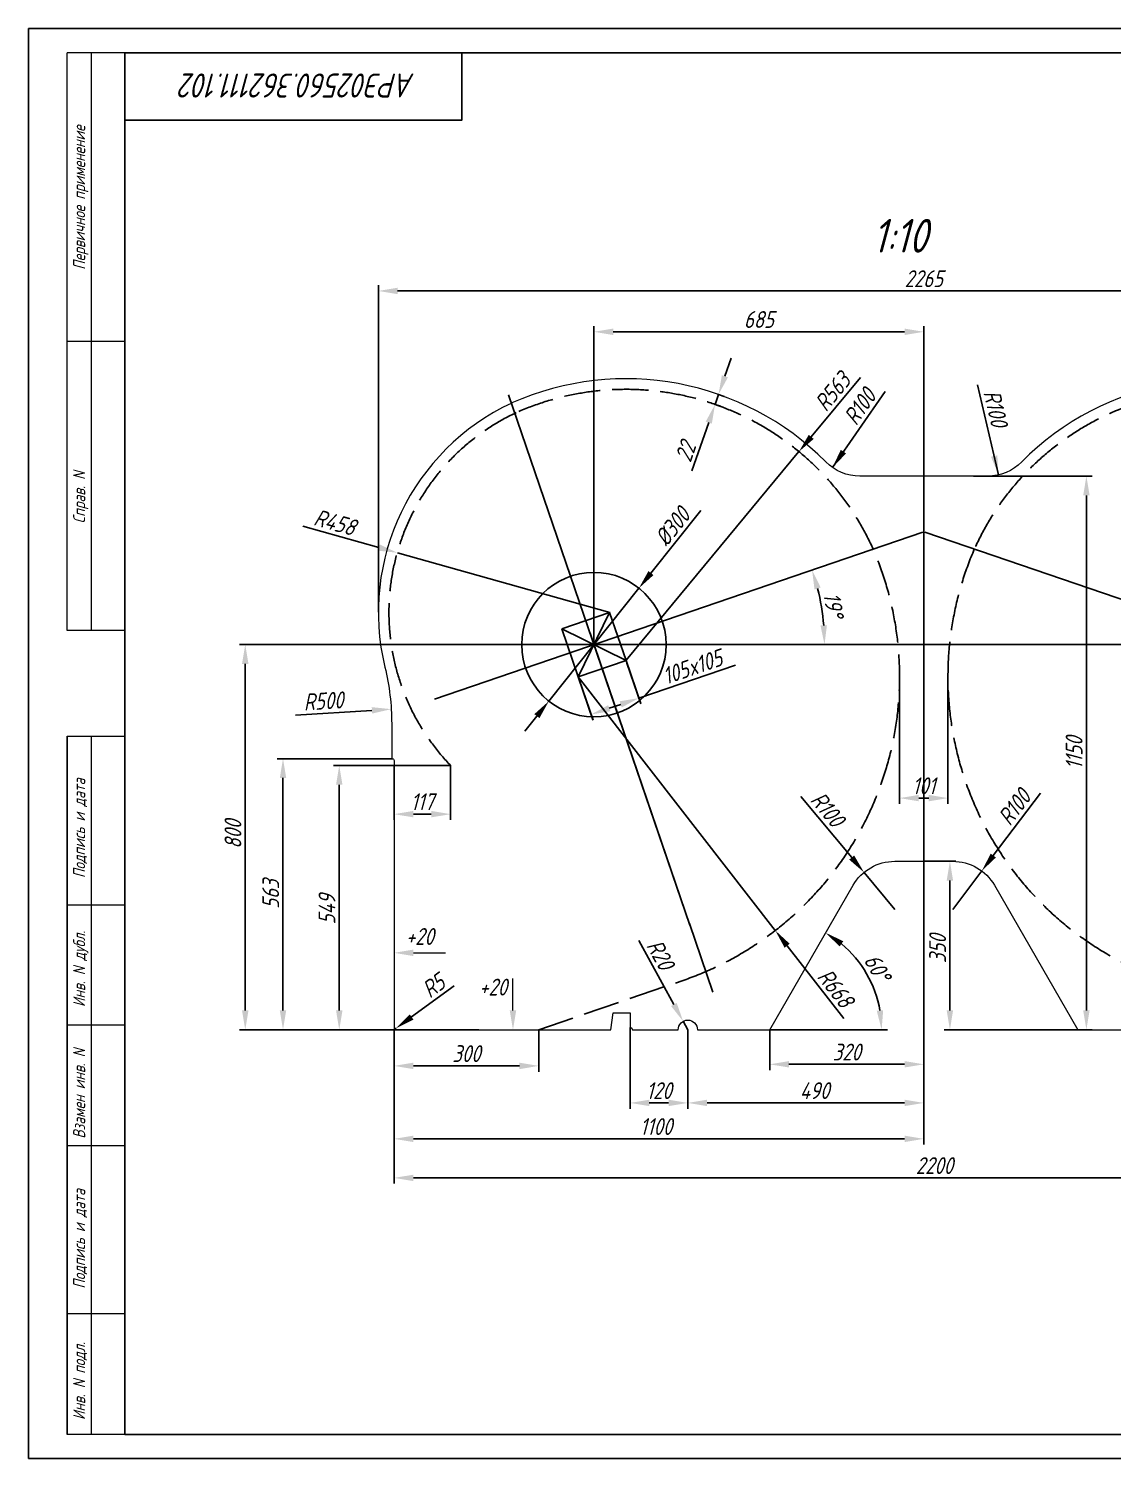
# Model space of a CAD drawing. Header units: millimetres. Extents: x -2419 to 43616, y -80822 to 2970.
# Drawn here: x 15600 to 17851, y -3470 to -500 of the extents above; entities that cross this region are included whole.
import ezdxf
from ezdxf.enums import TextEntityAlignment as Align

# ---------------------------------------------------------------- set-up
doc = ezdxf.new("R2010")
doc.units = ezdxf.units.MM
doc.header["$PDSIZE"] = -1
for name, pattern in [('Dashed', [10, 7.5, -2.5]), ('K5LT32777', [0]), ('SLD-Сплошная', [0])]:
    doc.linetypes.add(name, pattern=pattern)
for name, color, linetype in [('Frame', 6, 'Continuous'), ('pen_025', 1, 'Continuous'), ('ОСНОВНАЯ_НАДПИСЬ', 7, 'SLD-Сплошная'), ('ЧЕРТЕЖ', 7, 'Continuous')]:
    doc.layers.add(name, color=color, linetype=linetype)
doc.styles.add('SLDTEXTSTYLE0', font='ГОСТ тип А наклонный.ttf')
doc.styles.get("Standard").update_dxf_attribs({"font": 'ГОСТ тип А наклонный.ttf'})
doc.styles.add('ГОСТ', font='ГОСТ тип А.ttf', dxfattribs={"oblique": 15})
doc.dimstyles.new('dim10', dxfattribs={"dimscale": 0.4, "dimtxt": 87.5, "dimasz": 100, "dimexe": 30, "dimexo": 0, "dimgap": 20, "dimtad": 1, "dimdec": 0, "dimdsep": 46, "dimtxsty": 'Standard', "dimcen": 5, "dimadec": 0, "dimazin": 0, "dimtfac": 1, "dimtdec": 0, "dimtmove": 0, "dimatfit": 3, "dimfxl": 1, "dimtolj": 1, "dimtzin": 0, "dimarcsym": 0})

# ---------------------------------------------------------------- blocks, each defined once
blk = doc.blocks.new('*D467')
at = {"color": 0, "lineweight": -2}
for p, q in [((16359, -2579.6), (16359, -2899.3)), ((18559, -2579.6), (18559, -2899.3)), ((18519, -2887.3), (16399, -2887.3))]:
    blk.add_line(p, q, dxfattribs=at)
at = {"color": 0}
for points in [[(16399, -2880.7), (16399, -2894), (16359, -2887.3)], [(18519, -2894), (18519, -2880.7), (18559, -2887.3)]]:
    blk.add_solid(points, dxfattribs=at)
at = {"layer": 'Defpoints', "color": 0}
for p in [(16359, -2579.6), (18559, -2579.6), (16359, -2887.3)]:
    blk.add_point(p, dxfattribs=at)
at = {"color": 0, "ltscale": 0.4, "insert": (17481, -2861.8), "char_height": 35, "attachment_point": 5}
blk.add_mtext('\\A1;2200', dxfattribs=at)
blk = doc.blocks.new('*D471')
at = {"color": 0, "lineweight": -2}
for p, q in [((17459, -2229.6), (17525.3, -2229.6)), ((17513.3, -2269.6), (17513.3, -2539.6)), ((17779, -2579.6), (17501.3, -2579.6))]:
    blk.add_line(p, q, dxfattribs=at)
at = {"color": 0}
for points in [[(17519.9, -2269.6), (17506.6, -2269.6), (17513.3, -2229.6)], [(17506.6, -2539.6), (17519.9, -2539.6), (17513.3, -2579.6)]]:
    blk.add_solid(points, dxfattribs=at)
at = {"layer": 'Defpoints', "color": 0}
for p in [(17459, -2229.6), (17513.3, -2579.6), (17779, -2579.6)]:
    blk.add_point(p, dxfattribs=at)
at = {"color": 0, "ltscale": 0.4, "insert": (17487.8, -2411.5), "char_height": 35, "attachment_point": 5, "rotation": 90}
blk.add_mtext('\\A1;350', dxfattribs=at)
blk = doc.blocks.new('*D472')
at = {"color": 0, "lineweight": -2}
for p, q in [((17562.1, -1429.6), (17808.7, -1429.6)), ((17796.7, -1469.6), (17796.7, -2539.6)), ((17779, -2579.6), (17808.7, -2579.6))]:
    blk.add_line(p, q, dxfattribs=at)
at = {"color": 0}
for points in [[(17803.4, -1469.6), (17790.1, -1469.6), (17796.7, -1429.6)], [(17790.1, -2539.6), (17803.4, -2539.6), (17796.7, -2579.6)]]:
    blk.add_solid(points, dxfattribs=at)
at = {"layer": 'Defpoints', "color": 0}
for p in [(17562.1, -1429.6), (17779, -2579.6), (17796.7, -2579.6)]:
    blk.add_point(p, dxfattribs=at)
at = {"color": 0, "ltscale": 0.4, "insert": (17771.2, -2004.6), "char_height": 35, "attachment_point": 5, "rotation": 90}
blk.add_mtext('\\A1;1150', dxfattribs=at)
blk = doc.blocks.new('*D473')
at = {"color": 0, "lineweight": -2}
for p, q in [((16996.3, -1500.8), (16892.4, -1631)), ((16680.5, -1896.9), (16867.5, -1662.3)), ((16655.5, -1928.2), (16630.6, -1959.4))]:
    blk.add_line(p, q, dxfattribs=at)
at = {"color": 0}
for points in [[(16887.2, -1626.9), (16897.6, -1635.2), (16867.5, -1662.3)], [(16660.8, -1932.3), (16650.3, -1924), (16680.5, -1896.9)]]:
    blk.add_solid(points, dxfattribs=at)
at = {"layer": 'Defpoints', "color": 0}
for p in [(16867.5, -1662.3), (16680.5, -1896.9)]:
    blk.add_point(p, dxfattribs=at)
at = {"color": 0, "ltscale": 0.4, "insert": (16936.9, -1534.4), "char_height": 35, "attachment_point": 5, "rotation": 51.4349}
blk.add_mtext('\\A1;%%c300', dxfattribs=at)
blk = doc.blocks.new('*D462')
at = {"color": 0, "lineweight": -2}
for p, q in [((16169.3, -1533.4), (16327.3, -1577.9)), ((16806.7, -1712.9), (16365.8, -1588.8))]:
    blk.add_line(p, q, dxfattribs=at)
at = {"color": 0}
blk.add_solid([(16325.5, -1584.4), (16329.1, -1571.5), (16365.8, -1588.8)], dxfattribs=at)
at = {"layer": 'Defpoints', "color": 0}
for p in [(16365.8, -1588.8), (16806.7, -1712.9)]:
    blk.add_point(p, dxfattribs=at)
at = {"color": 0, "ltscale": 0.4, "insert": (16236, -1525.7), "char_height": 35, "attachment_point": 5, "rotation": 344.2717}
blk.add_mtext('\\A1;R458', dxfattribs=at)
blk = doc.blocks.new('*D463')
at = {"color": 0, "lineweight": -2}
for p, q in [((16840.7, -1812.3), (16871.4, -1902.1)), ((16867.5, -1890.7), (17067.9, -1822.2)), ((16741.3, -1846.3), (16772, -1936)), ((16806, -1911.7), (16829.6, -1903.7))]:
    blk.add_line(p, q, dxfattribs=at)
at = {"color": 0}
for points in [[(16831.8, -1910), (16827.5, -1897.3), (16867.5, -1890.7)], [(16803.8, -1905.4), (16808.1, -1918.1), (16768.1, -1924.7)]]:
    blk.add_solid(points, dxfattribs=at)
at = {"layer": 'Defpoints', "color": 0}
for p in [(16840.7, -1812.3), (16741.3, -1846.3), (16867.5, -1890.7)]:
    blk.add_point(p, dxfattribs=at)
at = {"color": 0, "ltscale": 0.4, "insert": (16978.4, -1825.8), "char_height": 35, "attachment_point": 5, "rotation": 18.8816}
blk.add_mtext('\\A1;105x105', dxfattribs=at)
blk = doc.blocks.new('*D464')
at = {"color": 0, "lineweight": -2}
for p, q in [((16741.3, -1846.3), (17150.7, -2373.5)), ((17175.2, -2405.1), (17292.7, -2556.3))]:
    blk.add_line(p, q, dxfattribs=at)
at = {"color": 0}
blk.add_solid([(17180.5, -2401), (17170, -2409.2), (17150.7, -2373.5)], dxfattribs=at)
at = {"layer": 'Defpoints', "color": 0}
for p in [(16741.3, -1846.3), (17150.7, -2373.5)]:
    blk.add_point(p, dxfattribs=at)
at = {"color": 0, "ltscale": 0.4, "insert": (17275.8, -2493.1), "char_height": 35, "attachment_point": 5, "rotation": 307.8294}
blk.add_mtext('\\A1;R668', dxfattribs=at)
blk = doc.blocks.new('*D474')
at = {"color": 0, "lineweight": -2}
blk.add_arc((16774, -1779.6), 478.9, 4.7872, 14.0944, dxfattribs=at)
at = {"color": 0}
for points in [[(17244.9, -1661.1), (17232.1, -1664.9), (17227.1, -1624.6)], [(17244.5, -1739.9), (17257.9, -1739.4), (17252.9, -1779.6)]]:
    blk.add_solid(points, dxfattribs=at)
at = {"layer": 'Defpoints', "color": 0}
for p in [(17457, -1546), (17250, -1727.1), (16774, -1779.6), (18144, -1779.6), (16443, -1892.8)]:
    blk.add_point(p, dxfattribs=at)
at = {"color": 0, "ltscale": 0.4, "insert": (17271.5, -1696.9), "char_height": 35, "attachment_point": 5, "rotation": 279.4408}
blk.add_mtext('\\A1;19%%d', dxfattribs=at)
blk = doc.blocks.new('*D475')
at = {"color": 0, "lineweight": -2}
for p, q in [((16774, -1779.6), (16774, -1117.8)), ((17459, -1367.2), (17459, -1117.8)), ((16814, -1129.8), (17419, -1129.8))]:
    blk.add_line(p, q, dxfattribs=at)
at = {"color": 0}
for points in [[(16814, -1123.1), (16814, -1136.5), (16774, -1129.8)], [(17419, -1136.5), (17419, -1123.1), (17459, -1129.8)]]:
    blk.add_solid(points, dxfattribs=at)
at = {"layer": 'Defpoints', "color": 0}
for p in [(17459, -1129.8), (17459, -1367.2), (16774, -1779.6)]:
    blk.add_point(p, dxfattribs=at)
at = {"color": 0, "ltscale": 0.4, "insert": (17116.5, -1104.3), "char_height": 35, "attachment_point": 5}
blk.add_mtext('\\A1;685', dxfattribs=at)
blk = doc.blocks.new('*D465')
at = {"color": 0, "lineweight": -2}
for p, q in [((16774, -1779.6), (16037.9, -1779.6)), ((16049.9, -1819.6), (16049.9, -2539.6)), ((16535.3, -2579.6), (16037.9, -2579.6))]:
    blk.add_line(p, q, dxfattribs=at)
at = {"color": 0}
for points in [[(16056.6, -1819.6), (16043.2, -1819.6), (16049.9, -1779.6)], [(16043.2, -2539.6), (16056.6, -2539.6), (16049.9, -2579.6)]]:
    blk.add_solid(points, dxfattribs=at)
at = {"layer": 'Defpoints', "color": 0}
for p in [(16774, -1779.6), (16049.9, -2579.6), (16535.3, -2579.6)]:
    blk.add_point(p, dxfattribs=at)
at = {"color": 0, "ltscale": 0.4, "insert": (16024.4, -2173.7), "char_height": 35, "attachment_point": 5, "rotation": 90}
blk.add_mtext('\\A1;800', dxfattribs=at)
blk = doc.blocks.new('*D476')
at = {"color": 0, "lineweight": -2}
for p, q in [((17327.7, -1224.4), (17225.2, -1348)), ((16840.7, -1812.2), (17199.7, -1378.8))]:
    blk.add_line(p, q, dxfattribs=at)
at = {"color": 0}
blk.add_solid([(17220.1, -1343.8), (17230.4, -1352.3), (17199.7, -1378.8)], dxfattribs=at)
at = {"layer": 'Defpoints', "color": 0}
for p in [(17199.7, -1378.8), (16840.7, -1812.2)]:
    blk.add_point(p, dxfattribs=at)
at = {"color": 0, "ltscale": 0.4, "insert": (17269.6, -1254.5), "char_height": 35, "attachment_point": 5, "rotation": 50.3584}
blk.add_mtext('\\A1;R563', dxfattribs=at)
blk = doc.blocks.new('*D477')
at = {"color": 0, "lineweight": -2}
for p, q in [((17046, -1222.2), (17059.1, -1184.4)), ((17032.8, -1259.9), (17025.6, -1280.7)), ((17032.8, -1259.9), (17044.2, -1263.9)), ((17025.6, -1280.7), (17037, -1284.6)), ((17012.5, -1318.5), (16977.6, -1418.8))]:
    blk.add_line(p, q, dxfattribs=at)
at = {"color": 0}
for points in [[(17039.7, -1220), (17052.3, -1224.4), (17032.8, -1259.9)], [(17018.8, -1320.7), (17006.2, -1316.3), (17025.6, -1280.7)]]:
    blk.add_solid(points, dxfattribs=at)
at = {"layer": 'Defpoints', "color": 0}
for p in [(17032.8, -1259.9), (17025.6, -1280.7), (17025.6, -1280.7)]:
    blk.add_point(p, dxfattribs=at)
at = {"color": 0, "ltscale": 0.4, "insert": (16964.4, -1379.1), "char_height": 35, "attachment_point": 5, "rotation": 70.812}
blk.add_mtext('\\A1;22', dxfattribs=at)
blk = doc.blocks.new('*D478')
at = {"color": 0, "lineweight": -2}
blk.add_line((17614.3, -1427), (17570.6, -1239.9), dxfattribs=at)
at = {"color": 0}
blk.add_solid([(17598.7, -1389.5), (17611.7, -1386.5), (17614.3, -1427)], dxfattribs=at)
at = {"layer": 'Defpoints', "color": 0}
for p in [(17591.6, -1329.6), (17614.3, -1427)]:
    blk.add_point(p, dxfattribs=at)
at = {"color": 0, "ltscale": 0.4, "insert": (17608.2, -1288.7), "char_height": 35, "attachment_point": 5, "rotation": 283.159}
blk.add_mtext('\\A1;R100', dxfattribs=at)
blk = doc.blocks.new('*D479')
at = {"color": 0, "lineweight": -2}
blk.add_line((17269.3, -1411.7), (17379, -1254), dxfattribs=at)
at = {"color": 0}
blk.add_solid([(17286.7, -1375), (17297.6, -1382.6), (17269.3, -1411.7)], dxfattribs=at)
at = {"layer": 'Defpoints', "color": 0}
for p in [(17326.4, -1329.6), (17269.3, -1411.7)]:
    blk.add_point(p, dxfattribs=at)
at = {"color": 0, "ltscale": 0.4, "insert": (17326.1, -1285.4), "char_height": 35, "attachment_point": 5, "rotation": 55.146}
blk.add_mtext('\\A1;R100', dxfattribs=at)
blk = doc.blocks.new('*D480')
at = {"color": 0, "lineweight": -2}
for p, q in [((17603.4, -2217.8), (17701.2, -2088.1)), ((17519.2, -2329.6), (17579.4, -2249.7))]:
    blk.add_line(p, q, dxfattribs=at)
at = {"color": 0}
blk.add_solid([(17598.1, -2213.8), (17608.8, -2221.8), (17579.4, -2249.7)], dxfattribs=at)
at = {"layer": 'Defpoints', "color": 0}
for p in [(17579.4, -2249.7), (17519.2, -2329.6)]:
    blk.add_point(p, dxfattribs=at)
at = {"color": 0, "ltscale": 0.4, "insert": (17647.1, -2117.5), "char_height": 35, "attachment_point": 5, "rotation": 52.9983}
blk.add_mtext('\\A1;R100', dxfattribs=at)
blk = doc.blocks.new('*D466')
at = {"color": 0, "lineweight": -2}
for p, q in [((17309.3, -2221.9), (17203.7, -2094.8)), ((17398.8, -2329.6), (17334.9, -2252.7))]:
    blk.add_line(p, q, dxfattribs=at)
at = {"color": 0}
blk.add_solid([(17304.2, -2226.2), (17314.5, -2217.7), (17334.9, -2252.7)], dxfattribs=at)
at = {"layer": 'Defpoints', "color": 0}
for p in [(17334.9, -2252.7), (17398.8, -2329.6)]:
    blk.add_point(p, dxfattribs=at)
at = {"color": 0, "ltscale": 0.4, "insert": (17259.1, -2121.6), "char_height": 35, "attachment_point": 5, "rotation": 309.7237}
blk.add_mtext('\\A1;R100', dxfattribs=at)
blk = doc.blocks.new('A$C128E1BCE')
at = {"linetype": 'Continuous', "lineweight": 9}
blk.add_line((40, 0), (106.5, 0), dxfattribs=at)
at = {"linetype": 'Continuous'}
blk.add_solid([(40, 6.7), (40, -6.7), (0, 0)], dxfattribs=at)
blk = doc.blocks.new('A$C15AB5C5C')
at = {"layer": 'pen_025', "color": 5, "linetype": 'Continuous'}
for p, q in [((-66.7, 32.7), (32.7, 66.7)), ((-66.7, 32.7), (32.7, 66.7)), ((-66.7, 32.7), (32.7, 66.7)), ((-66.7, 32.7), (32.7, 66.7)), ((32.7, 66.7), (-32.7, -66.7)), ((32.7, 66.7), (-32.7, -66.7)), ((32.7, 66.7), (66.7, -32.7)), ((-66.7, 32.7), (66.7, -32.7)), ((-66.7, 32.7), (66.7, -32.7)), ((-32.7, -66.7), (-66.7, 32.7)), ((66.7, -32.7), (-32.7, -66.7)), ((66.7, -32.7), (-32.7, -66.7)), ((66.7, -32.7), (-32.7, -66.7)), ((66.7, -32.7), (-32.7, -66.7))]:
    blk.add_line(p, q, dxfattribs=at)
blk = doc.blocks.new('*D482')
at = {"color": 0, "lineweight": -2}
for p, q in [((16359, -2692.8), (16359, -2818.2)), ((17459, -2692.8), (17459, -2818.2)), ((17419, -2806.2), (16399, -2806.2))]:
    blk.add_line(p, q, dxfattribs=at)
at = {"color": 0}
for points in [[(16399, -2799.6), (16399, -2812.9), (16359, -2806.2)], [(17419, -2812.9), (17419, -2799.6), (17459, -2806.2)]]:
    blk.add_solid(points, dxfattribs=at)
at = {"layer": 'Defpoints', "color": 0}
for p in [(16359, -2692.8), (17459, -2692.8), (16359, -2806.2)]:
    blk.add_point(p, dxfattribs=at)
at = {"color": 0, "ltscale": 0.4, "insert": (16903, -2780.7), "char_height": 35, "attachment_point": 5}
blk.add_mtext('\\A1;1100', dxfattribs=at)
blk = doc.blocks.new('*D483')
at = {"color": 0, "lineweight": -2}
for p, q in [((17139, -2579.6), (17139, -2663.4)), ((17459, -2638.2), (17459, -2663.4)), ((17419, -2651.4), (17179, -2651.4))]:
    blk.add_line(p, q, dxfattribs=at)
at = {"color": 0}
for points in [[(17179, -2644.7), (17179, -2658), (17139, -2651.4)], [(17419, -2658), (17419, -2644.7), (17459, -2651.4)]]:
    blk.add_solid(points, dxfattribs=at)
at = {"layer": 'Defpoints', "color": 0}
for p in [(17139, -2579.6), (17459, -2638.2), (17139, -2651.4)]:
    blk.add_point(p, dxfattribs=at)
at = {"color": 0, "ltscale": 0.4, "insert": (17299, -2625.9), "char_height": 35, "attachment_point": 5}
blk.add_mtext('\\A1;320', dxfattribs=at)
blk = doc.blocks.new('*D484')
at = {"color": 0, "lineweight": -2}
for p, q in [((16969, -2579.6), (16969, -2743.6)), ((17459, -2692.8), (17459, -2743.6)), ((17419, -2731.6), (17009, -2731.6))]:
    blk.add_line(p, q, dxfattribs=at)
at = {"color": 0}
for points in [[(17009, -2724.9), (17009, -2738.2), (16969, -2731.6)], [(17419, -2738.2), (17419, -2724.9), (17459, -2731.6)]]:
    blk.add_solid(points, dxfattribs=at)
at = {"layer": 'Defpoints', "color": 0}
for p in [(16969, -2579.6), (17459, -2692.8), (16969, -2731.6)]:
    blk.add_point(p, dxfattribs=at)
at = {"color": 0, "ltscale": 0.4, "insert": (17232.2, -2706.1), "char_height": 35, "attachment_point": 5}
blk.add_mtext('\\A1;490', dxfattribs=at)
blk = doc.blocks.new('*D485')
at = {"color": 0, "lineweight": -2}
for p, q in [((16849, -2574.6), (16849, -2743.6)), ((16969, -2579.6), (16969, -2743.6)), ((16929, -2731.6), (16889, -2731.6))]:
    blk.add_line(p, q, dxfattribs=at)
at = {"color": 0}
for points in [[(16889, -2724.9), (16889, -2738.2), (16849, -2731.6)], [(16929, -2738.2), (16929, -2724.9), (16969, -2731.6)]]:
    blk.add_solid(points, dxfattribs=at)
at = {"layer": 'Defpoints', "color": 0}
for p in [(16849, -2574.6), (16969, -2579.6), (16849, -2731.6)]:
    blk.add_point(p, dxfattribs=at)
at = {"color": 0, "ltscale": 0.4, "insert": (16909, -2706.1), "char_height": 35, "attachment_point": 5}
blk.add_mtext('\\A1;120', dxfattribs=at)
blk = doc.blocks.new('*D488')
at = {"color": 0, "lineweight": -2}
for p, q in [((16354, -2016.6), (16116.3, -2016.6)), ((16128.3, -2056.6), (16128.3, -2539.6)), ((16343.3, -2579.6), (16116.3, -2579.6))]:
    blk.add_line(p, q, dxfattribs=at)
at = {"color": 0}
for points in [[(16135, -2056.6), (16121.7, -2056.6), (16128.3, -2016.6)], [(16121.7, -2539.6), (16135, -2539.6), (16128.3, -2579.6)]]:
    blk.add_solid(points, dxfattribs=at)
at = {"layer": 'Defpoints', "color": 0}
for p in [(16354, -2016.6), (16128.3, -2579.6), (16343.3, -2579.6)]:
    blk.add_point(p, dxfattribs=at)
at = {"color": 0, "ltscale": 0.4, "insert": (16102.8, -2298.1), "char_height": 35, "attachment_point": 5, "rotation": 90}
blk.add_mtext('\\A1;563', dxfattribs=at)
blk = doc.blocks.new('*D489')
at = {"color": 0, "lineweight": -2}
blk.add_line((16313.1, -1916.2), (16154.1, -1925.9), dxfattribs=at)
at = {"color": 0}
blk.add_solid([(16313.5, -1922.8), (16312.7, -1909.5), (16353.1, -1913.7)], dxfattribs=at)
at = {"layer": 'Defpoints', "color": 0}
for p in [(16353.1, -1913.7), (15854.1, -1944.2)]:
    blk.add_point(p, dxfattribs=at)
at = {"color": 0, "ltscale": 0.4, "insert": (16212.1, -1896.8), "char_height": 35, "attachment_point": 5, "rotation": 3.494}
blk.add_mtext('\\A1;R500', dxfattribs=at)
blk = doc.blocks.new('*D491')
at = {"color": 0, "lineweight": -2}
for p, q in [((16483.8, -2488.4), (16395.3, -2553)), ((16359, -2579.6), (16363, -2576.6))]:
    blk.add_line(p, q, dxfattribs=at)
at = {"color": 0}
blk.add_solid([(16391.4, -2547.7), (16399.3, -2558.4), (16363, -2576.6)], dxfattribs=at)
at = {"layer": 'Defpoints', "color": 0}
for p in [(16359, -2579.6), (16363, -2576.6)]:
    blk.add_point(p, dxfattribs=at)
at = {"color": 0, "ltscale": 0.4, "insert": (16440.7, -2488.3), "char_height": 35, "attachment_point": 5, "rotation": 36.1549}
blk.add_mtext('\\A1;R5', dxfattribs=at)
blk = doc.blocks.new('*D492')
at = {"color": 0, "lineweight": -2}
for p, q in [((16940, -2527), (16867, -2394.5)), ((16969, -2579.6), (16959.3, -2562.1))]:
    blk.add_line(p, q, dxfattribs=at)
at = {"color": 0}
blk.add_solid([(16934.2, -2530.3), (16945.9, -2523.8), (16959.3, -2562.1)], dxfattribs=at)
at = {"layer": 'Defpoints', "color": 0}
for p in [(16959.3, -2562.1), (16969, -2579.6)]:
    blk.add_point(p, dxfattribs=at)
at = {"color": 0, "ltscale": 0.4, "insert": (16912, -2423.3), "char_height": 35, "attachment_point": 5, "rotation": 298.8518}
blk.add_mtext('\\A1;R20', dxfattribs=at)
blk = doc.blocks.new('*D495')
at = {"color": 0, "lineweight": -2}
blk.add_line((17139, -2579.6), (17383.5, -2579.6), dxfattribs=at)
blk.add_arc((17139, -2579.6), 232.5, 9.8692, 50.1309, dxfattribs=at)
at = {"color": 0}
for points in [[(17291.9, -2395.7), (17284.2, -2406.6), (17255.2, -2378.2)], [(17361.4, -2540.3), (17374.7, -2539.2), (17371.5, -2579.6)]]:
    blk.add_solid(points, dxfattribs=at)
at = {"layer": 'Defpoints', "color": 0}
for p in [(17312.2, -2279.6), (17357.5, -2500.1), (17099, -2579.6), (17139, -2579.6), (17139, -2579.6)]:
    blk.add_point(p, dxfattribs=at)
at = {"color": 0, "ltscale": 0.4, "insert": (17362.4, -2450.6), "char_height": 35, "attachment_point": 5, "rotation": 300}
blk.add_mtext('\\A1;60%%d', dxfattribs=at)
blk = doc.blocks.new('*D496')
at = {"color": 0, "lineweight": -2}
for p, q in [((16326.3, -1712.5), (16326.3, -1033)), ((18591.6, -1711.6), (18591.6, -1033)), ((16366.3, -1045), (18551.6, -1045))]:
    blk.add_line(p, q, dxfattribs=at)
at = {"color": 0}
for points in [[(16366.3, -1038.3), (16366.3, -1051.6), (16326.3, -1045)], [(18551.6, -1051.6), (18551.6, -1038.3), (18591.6, -1045)]]:
    blk.add_solid(points, dxfattribs=at)
at = {"layer": 'Defpoints', "color": 0}
for p in [(18591.6, -1045), (16326.3, -1712.5), (18591.6, -1711.6)]:
    blk.add_point(p, dxfattribs=at)
at = {"color": 0, "ltscale": 0.4, "insert": (17459, -1019.5), "char_height": 35, "attachment_point": 5}
blk.add_mtext('\\A1;2265', dxfattribs=at)
blk = doc.blocks.new('*D582')
at = {"color": 0, "lineweight": -2}
for p, q in [((17408.7, -1849.9), (17408.7, -2110.4)), ((17509.3, -1846.3), (17509.3, -2110.4)), ((17448.7, -2098.4), (17469.3, -2098.4))]:
    blk.add_line(p, q, dxfattribs=at)
at = {"color": 0}
for points in [[(17448.7, -2091.8), (17448.7, -2105.1), (17408.7, -2098.4)], [(17469.3, -2105.1), (17469.3, -2091.8), (17509.3, -2098.4)]]:
    blk.add_solid(points, dxfattribs=at)
at = {"layer": 'Defpoints', "color": 0}
for p in [(17408.7, -1849.9), (17509.3, -1846.3), (17509.3, -2098.4)]:
    blk.add_point(p, dxfattribs=at)
at = {"color": 0, "ltscale": 0.4, "insert": (17459, -2072.9), "char_height": 35, "attachment_point": 5}
blk.add_mtext('\\A1;101', dxfattribs=at)
blk = doc.blocks.new('stamp-side-22600')
at = {"layer": 'Frame'}
blk.add_line((-12, 0), (-12, 145), dxfattribs=at)
at = {"layer": 'Frame', "lineweight": 13}
for p, q in [((-12, 145), (0, 145)), ((-12, 110), (0, 110)), ((0, 85), (-12, 85)), ((-12, 60), (0, 60)), ((0, 25), (-12, 25)), ((0, 0), (-12, 0))]:
    blk.add_line(p, q, dxfattribs=at)
at = {"layer": 'Frame', "color": 7, "lineweight": 13}
blk.add_line((-7, 145), (-7, 0), dxfattribs=at)
at = {"color": 7, "lineweight": 13, "style": 'ГОСТ', "oblique": 15}
for s, p in [('Подпись и дата', (-8.25, 115.55)), ('Инв. N дубл.', (-8.25, 88.76)), ('Взамен инв. N', (-8.25, 61.42)), ('Подпись и дата', (-8.25, 30.25)), ('Инв. N подл.', (-8.25, 2.97))]:
    blk.add_text(s, height=2.5, rotation=90, dxfattribs=at).set_placement(p)
blk = doc.blocks.new('stamp-side-w22600')
at = {"layer": 'Frame', "lineweight": 13}
for p, q in [((0, 287), (-12, 287)), ((-12, 167), (-12, 287)), ((0, 227), (-12, 227)), ((0, 167), (-12, 167))]:
    blk.add_line(p, q, dxfattribs=at)
at = {"layer": 'Frame', "color": 7, "lineweight": 13}
blk.add_line((-7, 287), (-7, 167), dxfattribs=at)
blk.add_blockref('stamp-side-22600', (0, 0))
at = {"color": 7, "lineweight": 13, "style": 'ГОСТ', "oblique": 15}
for s, p in [('Первичное применение', (-8.25, 241.89)), ('Справ. N', (-8.25, 189.23))]:
    blk.add_text(s, height=2.5, rotation=90, dxfattribs=at).set_placement(p)
blk = doc.blocks.new('A3-hor-gost-02-Neptun')
at = {"layer": 'Frame', "color": 7}
blk.add_lwpolyline([(0, 0), (0, 297), (420, 297), (420, 0)], close=True, dxfattribs=at)
at = {"layer": 'Frame'}
blk.add_lwpolyline([(20, 5), (20, 292), (415, 292), (415, 5)], close=True, dxfattribs=at)
blk.add_lwpolyline([(90, 292), (90, 278), (20, 278)], dxfattribs=at)
blk.add_blockref('stamp-side-w22600', (20, 5))
at = {"layer": 'ОСНОВНАЯ_НАДПИСЬ', "lineweight": 13, "style": 'SLDTEXTSTYLE0', "oblique": 7.5}
blk.add_attdef('PAGE', (407.55, 7.97), '', height=3.5, dxfattribs=at)
at = {"layer": 'ЧЕРТЕЖ', "style": 'ГОСТ', "oblique": 15}
blk.add_attdef('НОМЕР ЧЕРТЕЖА', text='', height=5, rotation=180, dxfattribs=at).set_placement((58.02, 285.18), align=Align.MIDDLE_CENTER)
blk.add_attdef('Номер чертежа', text='', height=7, dxfattribs=at).set_placement((351.15, 13.28), align=Align.MIDDLE_CENTER)
blk = doc.blocks.new('*D2029')
at = {"color": 0, "lineweight": -2}
for p, q in [((16476.3, -2030.7), (16233.1, -2030.7)), ((16245.1, -2070.7), (16245.1, -2539.6)), ((16359, -2579.6), (16233.1, -2579.6))]:
    blk.add_line(p, q, dxfattribs=at)
at = {"color": 0}
for points in [[(16251.8, -2070.7), (16238.5, -2070.7), (16245.1, -2030.7)], [(16238.5, -2539.6), (16251.8, -2539.6), (16245.1, -2579.6)]]:
    blk.add_solid(points, dxfattribs=at)
at = {"layer": 'Defpoints', "color": 0}
for p in [(16476.3, -2030.7), (16245.1, -2579.6), (16359, -2579.6)]:
    blk.add_point(p, dxfattribs=at)
at = {"color": 0, "ltscale": 0.4, "insert": (16219.6, -2329.6), "char_height": 35, "attachment_point": 5, "rotation": 90}
blk.add_mtext('\\A1;549', dxfattribs=at)
blk = doc.blocks.new('*D2031')
at = {"color": 0, "lineweight": -2}
for p, q in [((16359, -2579.6), (16359, -2666.7)), ((16659.3, -2579.6), (16659.3, -2666.7)), ((16399, -2654.7), (16619.3, -2654.7))]:
    blk.add_line(p, q, dxfattribs=at)
at = {"color": 0}
for points in [[(16399, -2648), (16399, -2661.4), (16359, -2654.7)], [(16619.3, -2661.4), (16619.3, -2648), (16659.3, -2654.7)]]:
    blk.add_solid(points, dxfattribs=at)
at = {"layer": 'Defpoints', "color": 0}
for p in [(16359, -2579.6), (16659.3, -2579.6), (16659.3, -2654.7)]:
    blk.add_point(p, dxfattribs=at)
at = {"color": 0, "ltscale": 0.4, "insert": (16509.1, -2629.2), "char_height": 35, "attachment_point": 5}
blk.add_mtext('\\A1;300', dxfattribs=at)
blk = doc.blocks.new('*D2030')
at = {"color": 0, "lineweight": -2}
for p, q in [((16359, -2030.7), (16359, -2143.8)), ((16476.3, -2030.7), (16476.3, -2143.8)), ((16399, -2131.8), (16436.3, -2131.8))]:
    blk.add_line(p, q, dxfattribs=at)
at = {"color": 0}
for points in [[(16399, -2125.1), (16399, -2138.4), (16359, -2131.8)], [(16436.3, -2138.4), (16436.3, -2125.1), (16476.3, -2131.8)]]:
    blk.add_solid(points, dxfattribs=at)
at = {"layer": 'Defpoints', "color": 0}
for p in [(16359, -2030.7), (16476.3, -2030.7), (16476.3, -2131.8)]:
    blk.add_point(p, dxfattribs=at)
at = {"color": 0, "ltscale": 0.4, "insert": (16417.6, -2106), "char_height": 35, "attachment_point": 5}
blk.add_mtext('\\A1;117', dxfattribs=at)

msp = doc.modelspace()

# ---------------------------------------------------------------- linework, layer by layer
at = {"color": 7, "linetype": 'Continuous'}
for p, q in [((16973.41, -2362.67), (16596.64, -1261.04)), ((16443.02, -1892.79), (17457.04, -1545.98)), ((16443.02, -1892.79), (17457.04, -1545.98)), ((18474.96, -1892.79), (17460.94, -1545.98)), ((16765.9, -1755.94), (16973.41, -2362.67)), ((16842.68, -1818.2), (16871.52, -1902.54)), ((16842.68, -1818.2), (16871.52, -1902.54)), ((16743.33, -1852.18), (16772.17, -1936.52)), ((16743.33, -1852.18), (16772.17, -1936.52)), ((16972.22, -2359.18), (17020.98, -2501.77))]:
    msp.add_line(p, q, dxfattribs=at)
at = {"color": 1}
msp.add_line((17458.99, -1367.19), (17458.99, -2692.85), dxfattribs=at)
msp.add_line((16773.99, -1779.6), (18143.99, -1779.6))
at = {"color": 3, "linetype": 'K5LT32777', "lineweight": 18, "true_color": 0x00ff00}
msp.add_lwpolyline([(18314.3, -1277.58, 0.3108976), (17662.45, -1400.07, -0.1997833), (17591.49, -1429.6), (17326.49, -1429.6, -0.1997884), (17255.54, -1400.07, 0.3109646), (16603.68, -1277.58, 0.0050171), (16603.27, -1277.77, 0.3570091), (16339.88, -1826.28, -0.0596033), (16353.99, -1944.22), (16353.99, -2016.6), (16355.49, -2016.6, -0.4142379), (16358.99, -2020.1), (16358.99, -2579.6), (16808.99, -2579.6), (16813.99, -2544.6), (16848.99, -2544.6), (16848.99, -2574.6, -0.4142199), (16853.99, -2579.6), (16948.99, -2579.6, -1), (16988.99, -2579.6), (17138.99, -2579.6), (17312.2, -2279.6, -0.2679495), (17398.8, -2229.6), (17519.18, -2229.6, -0.2679495), (17605.79, -2279.6), (17778.99, -2579.6), (17928.99, -2579.6, -1)], format="xyb", dxfattribs=at)
at = {"color": 4, "linetype": 'Dashed', "ltscale": 10}
for points in [[(16659.29, -2579.58), (16956.99, -2477.9, 0.4374468), (17353.99, -1581.5, 0.4127019), (16612.59, -1297.7, 0.514019), (16476.27, -2030.66, 0.514019)], [(18441.71, -2030.66, 0.514019), (18305.39, -1297.7, 0.4125985), (17563.99, -1581.5, 0.4374468), (17960.99, -2477.9), (18258.69, -2579.58)]]:
    msp.add_lwpolyline(points, format="xyb", dxfattribs=at)
at = {"color": 3, "ltscale": 25}
msp.add_circle((16773.99, -1779.6), 150, dxfattribs=at)

# ---------------------------------------------------------------- block references
at = {"color": 2, "lineweight": 100, "ltscale": 0.4}
ref = msp.add_blockref('A3-hor-gost-02-Neptun', (15600.01, -3470), dxfattribs=dict(at, xscale=10, yscale=10, zscale=10))
ref.add_attrib('НОМЕР ЧЕРТЕЖА', 'АРЭ02560.362111.102', dxfattribs={"layer": 'ЧЕРТЕЖ', "height": 50, "rotation": 180, "style": 'ГОСТ', "oblique": 15}).set_placement((16160.24, -618.2), align=Align.MIDDLE_CENTER)
for name, p in [('A$C15AB5C5C', (16773.99, -1779.6)), ('A$C128E1BCE', (16358.99, -2419.85))]:
    msp.add_blockref(name, p)
at = {"xscale": -1, "rotation": 270}
msp.add_blockref('A$C128E1BCE', (16605.88, -2579.6), dxfattribs=at)

# ---------------------------------------------------------------- texts
at = {"color": 7, "insert": (17409.51, -930.33), "char_height": 70, "attachment_point": 5, "style": 'ГОСТ'}
msp.add_mtext('\\A1;1:10', dxfattribs=at)
at = {"linetype": 'Continuous', "char_height": 35, "attachment_point": 5}
for insert in [(16412.42, -2385.91), (16564.54, -2491.03)]:
    msp.add_mtext('\\A1;+20', dxfattribs=dict(at, insert=insert))

# ---------------------------------------------------------------- dimensions: what is measured, and where the dimension line sits
for base, p1, p2, picture, middle in [((18591.64, -1044.96), (16326.34, -1712.52), (18591.64, -1711.6), '*D496', (17458.99, -1019.46)), ((17458.99, -1129.8), (16773.99, -1779.6), (17458.99, -1367.19), '*D475', (17116.49, -1104.3)), ((17509.25, -2098.43), (17408.72, -1849.88), (17509.25, -1846.31), '*D582', (17458.99, -2072.93)), ((16476.27, -2131.76), (16358.99, -2030.66), (16476.27, -2030.66), '*D2030', (16417.63, -2106.03)), ((16659.29, -2654.7), (16358.99, -2579.6), (16659.29, -2579.58), '*D2031', (16509.14, -2629.2))]:
    dim = msp.add_linear_dim(base=base, p1=p1, p2=p2, dimstyle='dim10')
    dim.commit()
    dim.dimension.update_dxf_attribs({"geometry": picture, "text_midpoint": middle})
dim = msp.add_aligned_dim(p1=(17032.85, -1259.95), p2=(17025.63, -1280.68), distance=0, dimstyle='dim10')
dim.commit()
dim.dimension.update_dxf_attribs({"geometry": '*D477', "text_midpoint": (16964.37, -1379.13)})
for center, mpoint, picture, middle in [((16840.66, -1812.22), (17199.71, -1378.83), '*D476', (17269.58, -1254.53)), ((16806.68, -1712.93), (16365.82, -1588.78), '*D462', (16235.96, -1525.72)), ((16358.99, -2579.6), (16363.03, -2576.65), '*D491', (16440.68, -2488.32))]:
    dim = msp.add_radius_dim(center=center, mpoint=mpoint, dimstyle='dim10')
    dim.commit()
    dim.dimension.update_dxf_attribs({"geometry": picture, "text_midpoint": middle})
for center, mpoint, picture, middle in [((17326.41, -1329.6), (17269.26, -1411.66), '*D479', (17347.01, -1300.02)), ((17591.57, -1329.6), (17614.34, -1426.97), '*D478', (17583.36, -1294.5)), ((15854.1, -1944.18), (16353.06, -1913.72), '*D489', (16213.64, -1922.23)), ((17398.8, -2329.6), (17334.89, -2252.68), '*D466', (17239.49, -2137.87)), ((17519.18, -2329.6), (17579.37, -2249.74), '*D480', (17667.49, -2132.8)), ((16968.99, -2579.6), (16959.34, -2562.08), '*D492', (16889.68, -2435.64))]:
    dim = msp.add_radius_dim(center=center, mpoint=mpoint, dimstyle='dim10')
    dim.commit()
    dim.dimension.update_dxf_attribs({"geometry": picture, "text_midpoint": middle, "dimtype": 164})
for base, p1, p2, angle, picture, middle in [((17796.72, -2579.6), (17562.09, -1429.6), (17778.99, -2579.6), 270, '*D472', (17771.22, -2004.6)), ((17138.99, -2651.36), (17458.99, -2638.19), (17138.99, -2579.6), 180, '*D483', (17298.99, -2625.86))]:
    dim = msp.add_linear_dim(base=base, p1=p1, p2=p2, angle=angle, dimstyle='dim10')
    dim.commit()
    dim.dimension.update_dxf_attribs({"geometry": picture, "text_midpoint": middle})
dim = msp.add_diameter_dim_2p(p1=(16680.48, -1896.88), p2=(16867.5, -1662.31), dimstyle='dim10')
dim.commit()
dim.dimension.update_dxf_attribs({"geometry": '*D473', "text_midpoint": (16936.9, -1534.37)})
for base, line1, line2, picture, middle in [((17249.99, -1727.1), ((16773.99, -1779.6), (18143.99, -1779.6)), ((16443.02, -1892.79), (17457.04, -1545.98)), '*D474', (17271.54, -1696.86)), ((17357.48, -2500.08), ((17138.99, -2579.6), (17098.99, -2579.6)), ((17312.2, -2279.6), (17138.99, -2579.6)), '*D495', (17362.43, -2450.59))]:
    dim = msp.add_angular_dim_2l(base=base, line1=line1, line2=line2, dimstyle='dim10')
    dim.commit()
    dim.dimension.update_dxf_attribs({"geometry": picture, "text_midpoint": middle})
for base, p1, p2, angle, picture, middle in [((16049.91, -2579.6), (16773.99, -1779.6), (16535.32, -2579.6), 270, '*D465', (16049.91, -2173.72)), ((16128.32, -2579.6), (16353.99, -2016.6), (16343.25, -2579.6), 90, '*D488', (16128.32, -2298.1)), ((16245.14, -2579.6), (16476.27, -2030.66), (16358.99, -2579.6), 90, '*D2029', (16245.14, -2329.61)), ((17513.26, -2579.6), (17458.99, -2229.6), (17778.99, -2579.6), 270, '*D471', (17513.26, -2411.55)), ((16848.99, -2731.56), (16968.99, -2579.6), (16848.99, -2574.6), 180, '*D485', (16908.99, -2731.56)), ((16968.99, -2731.56), (17458.99, -2692.85), (16968.99, -2579.6), 180, '*D484', (17232.22, -2731.56)), ((16358.99, -2806.24), (17458.99, -2692.85), (16358.99, -2692.85), 180, '*D482', (16902.99, -2806.24))]:
    dim = msp.add_linear_dim(base=base, p1=p1, p2=p2, angle=angle, dimstyle='dim10')
    dim.commit()
    dim.dimension.update_dxf_attribs({"geometry": picture, "text_midpoint": middle, "dimtype": 160})
dim = msp.add_linear_dim(base=(16867.48, -1890.71), p1=(16741.31, -1846.26), p2=(16840.66, -1812.28), angle=18.88156, text='<>x105', dimstyle='dim10')
dim.commit()
dim.dimension.update_dxf_attribs({"geometry": '*D463', "text_midpoint": (16986.63, -1849.96), "dimtype": 161})
dim = msp.add_radius_dim(center=(16741.31, -1846.26), mpoint=(17150.69, -2373.48), text='R668', dimstyle='dim10')
dim.commit()
dim.dimension.update_dxf_attribs({"geometry": '*D464', "text_midpoint": (17255.71, -2508.72), "dimtype": 164})
dim = msp.add_linear_dim(base=(16358.99, -2887.35), p1=(18558.99, -2579.6), p2=(16358.99, -2579.6), dimstyle='dim10')
dim.commit()
dim.dimension.update_dxf_attribs({"geometry": '*D467', "text_midpoint": (17480.98, -2887.35), "dimtype": 160})

doc.saveas('drawing.dxf')
